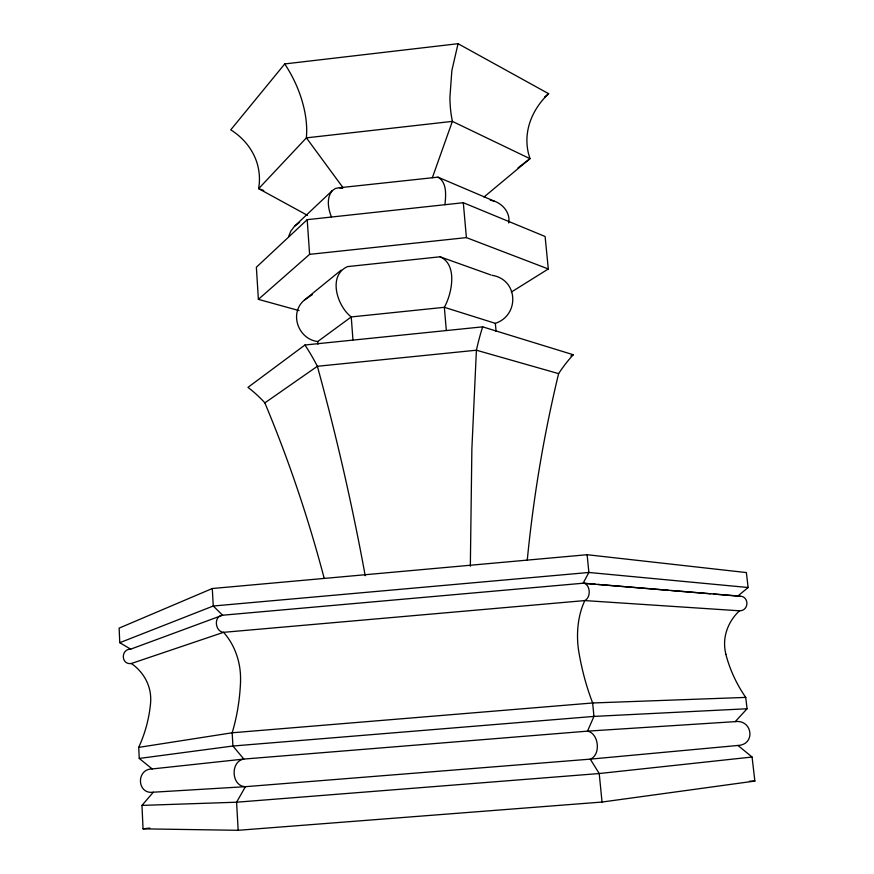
<?xml version="1.0" encoding="UTF-8"?>
<svg xmlns="http://www.w3.org/2000/svg" width="874" height="874" viewBox="0 0 874 874"><rect width="100%" height="100%" fill="white"/><g stroke="black" fill="none" stroke-linecap="round" stroke-linejoin="round"><path stroke-width="1.31" d="M558.606 373.635A148.908 144.461 11.7 0 1 573.278 354.746L482.656 326.843L304.939 345.012L247.965 387.379A144.134 137.742 -50.9 0 1 264.888 402.848L317.371 366.282L476.406 350.212L471.873 448.974L470.343 566.243M508.701 222.957C510.536 213.18 503.107 204.155 494.171 201.096L437.95 177.149L339.429 187.746L335.507 188.423L332.229 190.663L294.593 226.191L290.834 231.064L288.628 236.515M444.932 204.713C445.893 195.59 447.226 182.426 437.95 177.149M484.01 197.011L529.983 158.686L528.377 153.136A62.6 58.908 -9 0 1 527.088 135.994C528.409 119.749 536.865 104.716 548.654 93.704L458.042 43.7L451.858 70.586L449.913 97.353A70.75 30.459 -83.3 0 0 451.355 115.772L452.371 121.377L432.368 177.673M332.229 190.663C326.21 198.158 328.143 208.799 331.486 217.036M446.308 330.306L444.342 307.309C451.978 293.697 457.9 264.44 440.037 256.792L347.524 266.603C327.455 275.55 337.189 306.217 351.25 316.934L352.943 339.855M458.042 43.7L284.738 63.933L230.747 129.844C243.857 137.994 254.203 150.929 257.885 166.06A60.951 56.996 -31.9 0 1 259.327 182.939L258.66 188.664L307.495 215.354M341.155 270.132L304.491 299.99C288.759 312.947 298.143 339.32 317.765 341.526L351.25 316.934L444.342 307.309L495.339 323.347C519.866 315.208 518.26 279.385 492.084 275.321M737.973 745.456L752.066 757.026L754.874 781.061L602.044 802.048L238.176 830.3L143.041 828.847L141.97 805.402L153.3 792.205L245.43 786.676L590.256 759.145L737.973 745.456C755.999 744.604 752.416 719.291 735.231 721.629L587.514 731.145L243.846 759.069L152.207 768.945C135.994 768.814 136.759 794.586 153.3 792.205M735.231 721.629L747.073 708.759L745.74 697.408A135.12 129.123 32.8 0 1 725.868 654.375M739.48 610.795L584.826 600.58L223.547 632.328C214.971 631.705 213.409 615.973 222.586 615.22L583.1 583.22L740.016 596.144C749.575 596.549 748.963 610.959 739.48 610.795C730.675 618.989 724.874 630.569 724.59 642.685A43.405 41.919 35.7 0 0 725.923 654.364M511.312 292.08L548.304 268.974L545.103 236.483L463.307 202.713L307.2 219.669L256.366 267.236L258.387 299.356L299.072 310.609M258.387 299.356L309.604 254.356L466.399 237.608L548.304 268.974M713.348 594.058L737.765 596.09L748.133 587.514L746.363 572.568L587.11 554.717L212.295 588.519L119.126 628.122L119.771 642.696L130.674 649.164L222.586 615.22L213.267 606.01L212.295 588.519M544.48 97.123L548.654 93.704M304.491 299.99L312.291 294.625M294.593 226.191L299.662 222.215M518.063 167.808L529.983 158.686L452.371 121.377L306.403 137.852L258.66 188.664L263.751 190.499M570.875 355.969L573.268 354.735M119.771 642.696L213.267 606.01L588.89 572.47L748.133 587.514M130.674 649.164C120.59 649.076 120.973 665.092 131.329 663.508L223.547 632.328C232.364 642.106 237.761 654.67 239.749 667.627A50.036 33.911 84.6 0 1 240.525 681.097M152.207 768.945L139.25 758.446L138.737 747.379L232.178 732.783L592.638 702.98L745.74 697.408M139.25 758.446L232.921 746.014L593.959 716.407L747.073 708.759M143.041 828.847L149.793 828.082M752.066 757.026L599.225 773.534L236.581 802.212L141.97 805.402M749.422 781.269L754.874 781.061M737.765 596.09L740.016 596.144M595.314 584.236L583.1 583.22L588.89 572.47L587.11 554.717M598.024 584.466L668.577 590.332M671.287 590.562L710.628 593.828M339.429 187.746L342.652 188.423M490.281 200.222L494.171 201.096M476.406 350.212L558.617 373.635A1888.605 1535.88 32.9 0 0 527.262 560.103M440.037 256.792L490.926 274.982M584.444 583.176C590.638 586.017 590.879 597.466 584.826 600.58C579.276 612.39 577.255 625.609 577.55 638.577A51.063 26.351 86.1 0 0 578.883 652.244A166.967 91.868 86.3 0 0 592.659 702.958M131.329 663.508C140.878 669.997 147.946 680.191 150.033 691.607A41.624 39.538 -66.2 0 1 150.579 703.013A127.899 120.262 -64.5 0 1 138.704 747.357M342.936 187.571L306.403 137.852L306.698 132.138A69.975 39.92 68.7 0 0 305.168 113.871C301.934 96.031 294.702 79.042 284.738 63.933M365.212 575.726C352.342 505.259 336.293 435.372 317.371 366.282A167.546 108.747 76.7 0 0 304.939 345.022M592.638 702.98L593.959 716.407L587.514 731.145C598.898 733.319 601.159 754.95 590.256 759.145L599.225 773.534L602.044 802.048M495.339 323.347L496.082 331.388M463.307 202.713L466.399 237.608M317.765 341.526L317.95 344.181M307.2 219.669L309.604 254.356M238.176 830.3L236.581 802.212L245.43 786.676C231.249 786.381 230.07 761.309 243.846 759.069L232.921 746.014L232.178 732.783A162.378 116.504 84.4 0 0 240.569 681.108M264.833 402.881A1476.11 1215.373 -65.4 0 1 324.21 578.413M476.396 350.201A170.299 83.838 -88.9 0 1 482.656 326.854"/></g></svg>
